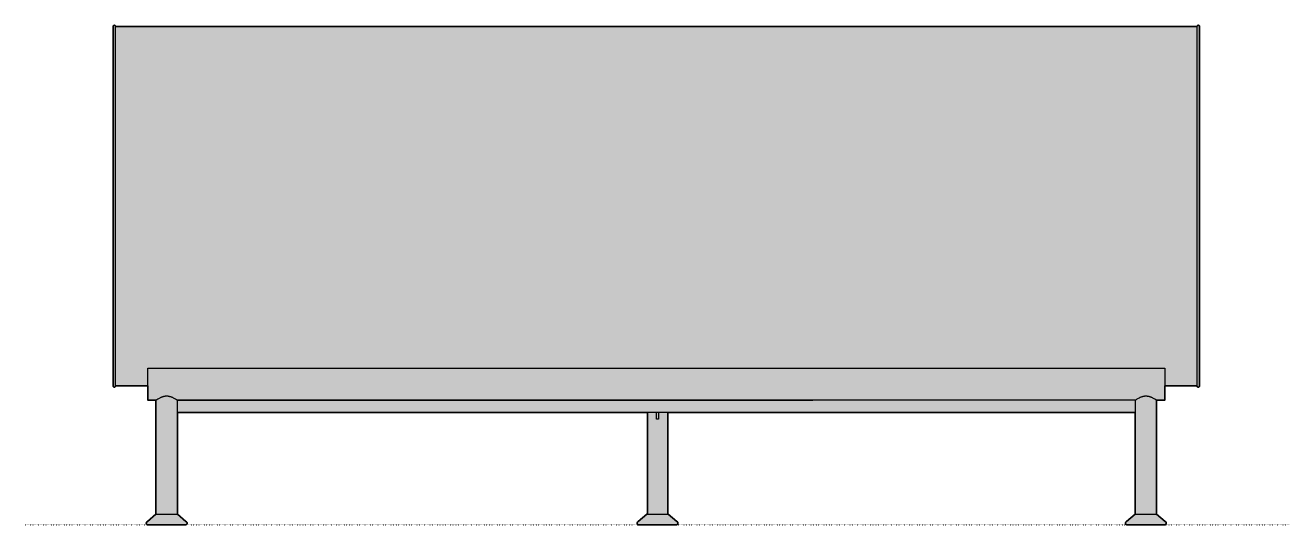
# Model space of a CAD drawing. Header units: millimetres. Extents: x 0 to 5092, y -1455 to 931.
# Drawn here: x 187 to 2541, y -1447 to -516 of the extents above; entities that cross this region are included whole.
import ezdxf

# ---------------------------------------------------------------- set-up
doc = ezdxf.new("R2010")
doc.units = ezdxf.units.MM
doc.linetypes.add('Dots', pattern=[1, 0, -1])
doc.layers.add('Blocks', color=7, linetype='Continuous')
doc.layers.add('Blocks$Fill', color=7, linetype='Continuous', true_color=0xffffff)
for name, color, linetype, lineweight, true_color in [('Blocks$Inner', 7, 'Continuous', 25, 0x007f00), ('Blocks$Outline', 7, 'Continuous', 35, 0xff3f3f), ('Groud', 7, 'Dots', 25, 0x243775)]:
    doc.layers.add(name, color=color, linetype=linetype, lineweight=lineweight, true_color=true_color)

# ---------------------------------------------------------------- blocks, each defined once
blk = doc.blocks.new('Tomoto bed180x200 Front')
at = {"layer": 'Blocks$Fill'}
blk.add_hatch(color=256, dxfattribs=at).paths.add_polyline_path([(2186.7, 928.3), (2186.7, 928.8), (2186.7, 928.9), (2186.6, 929), (2186.6, 929.1), (2186.6, 929.2), (2186.6, 929.3), (2186.6, 929.3), (2186.6, 929.4), (2186.5, 929.5), (2186.5, 929.6), (2186.5, 929.7), (2186.4, 929.8), (2186.4, 929.8), (2186.4, 929.9), (2186.3, 930), (2186.3, 930.1), (2186.2, 930.1), (2186.2, 930.2), (2186.1, 930.3), (2186.1, 930.3), (2186, 930.4), (2186, 930.5), (2185.9, 930.5), (2185.8, 930.6), (2185.8, 930.6), (2185.7, 930.7), (2185.6, 930.8), (2185.6, 930.8), (2185.5, 930.8), (2185.4, 930.9), (2185.3, 930.9), (2185.3, 931), (2185.2, 931), (2185.1, 931), (2185, 931.1), (2185, 931.1), (2184.9, 931.1), (2184.8, 931.2), (2184.7, 931.2), (2184.6, 931.2), (2184.5, 931.2), (2184.4, 931.2), (2184.4, 931.2), (2184.3, 931.2), (2184.2, 931.2), (2184.1, 931.2), (2184, 931.2), (2183.9, 931.2), (2183.8, 931.2), (2183.8, 931.2), (2183.7, 931.2), (2183.6, 931.2), (2183.5, 931.1), (2183.4, 931.1), (2183.3, 931.1), (2183.3, 931), (2183.2, 931), (2183.1, 931), (2183, 930.9), (2182.9, 930.9), (2182.9, 930.8), (2182.8, 930.8), (2182.7, 930.8), (2182.7, 930.7), (2182.6, 930.6), (2182.5, 930.6), (2182.5, 930.5), (2182.4, 930.5), (2182.3, 930.4), (2182.3, 930.3), (2182.2, 930.3), (2182.2, 930.2), (2182.1, 930.1), (2182.1, 930.1), (2182, 930), (2182, 929.9), (2182, 929.8), (2181.9, 929.8), (2181.9, 929.7), (2181.9, 929.6), (2181.8, 929.5), (2181.8, 929.4), (2181.8, 929.3), (2181.8, 929.3), (2181.7, 929.2), (2181.7, 929.1), (2181.7, 929), (2181.7, 928.9), (2181.7, 928.8), (2181.7, 928.8), (168.2, 928.7), (168.2, 928.8), (168.2, 928.9), (168.2, 929), (168.2, 929.1), (168.2, 929.2), (168.2, 929.3), (168.2, 929.3), (168.1, 929.4), (168.1, 929.5), (168.1, 929.6), (168, 929.7), (168, 929.8), (168, 929.8), (167.9, 929.9), (167.9, 930), (167.8, 930.1), (167.8, 930.1), (167.8, 930.2), (167.7, 930.3), (167.6, 930.3), (167.6, 930.4), (167.5, 930.5), (167.5, 930.5), (167.4, 930.6), (167.3, 930.6), (167.3, 930.7), (167.2, 930.8), (167.1, 930.8), (167.1, 930.8), (167, 930.9), (166.9, 930.9), (166.8, 931), (166.8, 931), (166.7, 931), (166.6, 931.1), (166.5, 931.1), (166.4, 931.1), (166.3, 931.2), (166.3, 931.2), (166.2, 931.2), (166.1, 931.2), (166, 931.2), (165.9, 931.2), (165.8, 931.2), (165.7, 931.2), (165.7, 931.2), (165.6, 931.2), (165.5, 931.2), (165.4, 931.2), (165.3, 931.2), (165.2, 931.2), (165.2, 931.2), (165.1, 931.1), (165, 931.1), (164.9, 931.1), (164.8, 931), (164.7, 931), (164.7, 931), (164.6, 930.9), (164.5, 930.9), (164.4, 930.8), (164.4, 930.8), (164.3, 930.8), (164.2, 930.7), (164.2, 930.6), (164.1, 930.6), (164, 930.5), (164, 930.5), (163.9, 930.4), (163.9, 930.3), (163.8, 930.3), (163.7, 930.2), (163.7, 930.1), (163.7, 930.1), (163.6, 930), (163.6, 929.9), (163.5, 929.8), (163.5, 929.8), (163.5, 929.7), (163.4, 929.6), (163.4, 929.5), (163.4, 929.4), (163.3, 929.3), (163.3, 929.3), (163.3, 929.2), (163.3, 929.1), (163.3, 929), (163.3, 928.9), (163.3, 928.8), (163.3, 928.7), (163.3, 928.3), (163.3, 928.2), (163.3, 259.1), (163.3, 259), (163.3, 258.9), (163.3, 258.8), (163.3, 258.8), (163.3, 258.7), (163.3, 258.6), (163.4, 258.5), (163.4, 258.4), (163.4, 258.4), (163.4, 258.3), (163.5, 258.2), (163.5, 258.1), (163.6, 258), (163.6, 258), (163.6, 257.9), (163.7, 257.8), (163.7, 257.7), (163.8, 257.7), (163.8, 257.6), (163.9, 257.5), (163.9, 257.5), (164, 257.4), (164.1, 257.4), (164.1, 257.3), (164.2, 257.3), (164.3, 257.2), (164.3, 257.1), (164.4, 257.1), (164.5, 257.1), (164.5, 257), (164.6, 257), (164.7, 256.9), (164.8, 256.9), (164.9, 256.9), (164.9, 256.8), (165, 256.8), (165.1, 256.8), (165.2, 256.8), (165.3, 256.7), (165.3, 256.7), (165.4, 256.7), (165.5, 256.7), (165.6, 256.7), (165.7, 256.7), (165.8, 256.7), (165.9, 256.7), (165.9, 256.7), (166, 256.7), (166.1, 256.7), (166.2, 256.7), (166.3, 256.7), (166.4, 256.8), (166.4, 256.8), (166.5, 256.8), (166.6, 256.8), (166.7, 256.9), (166.8, 256.9), (166.8, 256.9), (166.9, 257), (167, 257), (167.1, 257.1), (167.1, 257.1), (167.2, 257.1), (167.3, 257.2), (167.4, 257.3), (167.4, 257.3), (167.5, 257.4), (167.5, 257.4), (167.6, 257.5), (167.7, 257.5), (167.7, 257.6), (167.8, 257.7), (167.8, 257.7), (167.9, 257.8), (167.9, 257.9), (168, 258), (168, 258), (168, 258.1), (168.1, 258.2), (168.1, 258.3), (168.1, 258.4), (168.2, 258.4), (168.2, 258.5), (168.2, 258.6), (168.2, 258.7), (168.2, 258.8), (168.3, 258.8), (168.3, 258.9), (168.3, 259), (168.3, 259.1), (168.3, 259.2), (228.2, 259.2), (228.2, 232), (233.2, 232), (243.2, 232), (243.2, 20), (227.4, 6.3), (226.2, 5.2), (226.1, 5.1), (226, 5), (226, 5), (225.9, 4.9), (225.8, 4.8), (225.8, 4.7), (225.7, 4.6), (225.7, 4.6), (225.6, 4.5), (225.6, 4.4), (225.5, 4.3), (225.5, 4.2), (225.4, 4.1), (225.4, 4), (225.4, 3.9), (225.3, 3.8), (225.3, 3.7), (225.3, 3.6), (225.3, 3.5), (225.3, 3.4), (225.3, 3.3), (225.2, 3.2), (225.2, 3.1), (225.2, 3), (225.2, 2.9), (225.2, 2.8), (225.3, 2.7), (225.3, 2.6), (225.3, 2.5), (225.3, 2.3), (225.3, 2.2), (225.4, 2.1), (225.4, 2), (225.4, 2), (225.5, 1.9), (225.5, 1.8), (225.6, 1.7), (225.6, 1.6), (225.7, 1.5), (225.7, 1.4), (225.8, 1.3), (225.8, 1.2), (225.9, 1.1), (226, 1.1), (226, 1), (226.1, 0.9), (226.2, 0.8), (226.2, 0.8), (226.3, 0.7), (226.4, 0.6), (226.5, 0.6), (226.6, 0.5), (226.7, 0.4), (226.7, 0.4), (226.8, 0.3), (226.9, 0.3), (227, 0.3), (227.1, 0.2), (227.2, 0.2), (227.3, 0.1), (227.4, 0.1), (227.5, 0.1), (227.6, 0.1), (227.7, 0), (227.8, 0), (227.9, 0), (228, 0), (228.1, 0), (228.2, 0), (298.4, 0), (298.5, 0), (298.6, 0), (298.7, 0), (298.8, 0), (298.9, 0.1), (299, 0.1), (299.1, 0.1), (299.2, 0.1), (299.3, 0.2), (299.4, 0.2), (299.5, 0.3), (299.6, 0.3), (299.7, 0.3), (299.8, 0.4), (299.9, 0.4), (299.9, 0.5), (300, 0.6), (300.1, 0.6), (300.2, 0.7), (300.3, 0.8), (300.3, 0.8), (300.4, 0.9), (300.5, 1), (300.6, 1.1), (300.6, 1.1), (300.7, 1.2), (300.7, 1.3), (300.8, 1.4), (300.9, 1.5), (300.9, 1.6), (301, 1.7), (301, 1.8), (301, 1.9), (301.1, 2), (301.1, 2), (301.2, 2.1), (301.2, 2.2), (301.2, 2.3), (301.2, 2.5), (301.2, 2.6), (301.3, 2.7), (301.3, 2.8), (301.3, 2.9), (301.3, 3), (301.3, 3.1), (301.3, 3.2), (301.3, 3.3), (301.2, 3.4), (301.2, 3.5), (301.2, 3.6), (301.2, 3.7), (301.2, 3.8), (301.1, 3.9), (301.1, 4), (301.1, 4.1), (301, 4.2), (301, 4.3), (300.9, 4.4), (300.9, 4.5), (300.8, 4.6), (300.8, 4.6), (300.7, 4.7), (300.7, 4.8), (300.6, 4.9), (300.5, 5), (300.5, 5), (300.4, 5.1), (300.3, 5.2), (300.2, 5.3), (283.3, 20), (283.2, 20), (283.2, 209), (1158.3, 209), (1158.3, 20), (1157.3, 20), (1141.4, 6.3), (1140.3, 5.3), (1140.1, 5.1), (1140.1, 5), (1140, 5), (1139.9, 4.9), (1139.9, 4.8), (1139.8, 4.7), (1139.7, 4.6), (1139.7, 4.6), (1139.6, 4.5), (1139.6, 4.4), (1139.5, 4.3), (1139.5, 4.2), (1139.5, 4.1), (1139.4, 4), (1139.4, 3.9), (1139.4, 3.8), (1139.3, 3.7), (1139.3, 3.6), (1139.3, 3.5), (1139.3, 3.4), (1139.3, 3.3), (1139.3, 3.2), (1139.3, 3.1), (1139.3, 3), (1139.3, 2.9), (1139.3, 2.8), (1139.3, 2.7), (1139.3, 2.6), (1139.3, 2.5), (1139.3, 2.3), (1139.4, 2.2), (1139.4, 2.1), (1139.4, 2), (1139.5, 2), (1139.5, 1.9), (1139.5, 1.8), (1139.6, 1.7), (1139.6, 1.6), (1139.7, 1.5), (1139.7, 1.4), (1139.8, 1.3), (1139.8, 1.2), (1139.9, 1.1), (1140, 1.1), (1140, 1), (1140.1, 0.9), (1140.2, 0.8), (1140.3, 0.8), (1140.3, 0.7), (1140.4, 0.6), (1140.5, 0.6), (1140.6, 0.5), (1140.7, 0.4), (1140.8, 0.4), (1140.9, 0.3), (1141, 0.3), (1141, 0.3), (1141.1, 0.2), (1141.2, 0.2), (1141.3, 0.1), (1141.4, 0.1), (1141.5, 0.1), (1141.6, 0.1), (1141.7, 0), (1141.8, 0), (1141.9, 0), (1142.1, 0), (1142.2, 0), (1142.3, 0), (1212.4, 0), (1212.5, 0), (1212.6, 0), (1212.7, 0), (1212.8, 0), (1212.9, 0.1), (1213, 0.1), (1213.1, 0.1), (1213.2, 0.1), (1213.3, 0.2), (1213.4, 0.2), (1213.5, 0.3), (1213.6, 0.3), (1213.7, 0.3), (1213.8, 0.4), (1213.8, 0.4), (1213.9, 0.5), (1214, 0.6), (1214.1, 0.6), (1214.2, 0.7), (1214.3, 0.8), (1214.3, 0.8), (1214.4, 0.9), (1214.5, 1), (1214.5, 1.1), (1214.6, 1.1), (1214.7, 1.2), (1214.7, 1.3), (1214.8, 1.4), (1214.8, 1.5), (1214.9, 1.6), (1214.9, 1.7), (1215, 1.8), (1215, 1.9), (1215.1, 2), (1215.1, 2), (1215.1, 2.1), (1215.2, 2.2), (1215.2, 2.3), (1215.2, 2.5), (1215.2, 2.6), (1215.2, 2.7), (1215.3, 2.8), (1215.3, 2.9), (1215.3, 3), (1215.3, 3.1), (1215.3, 3.2), (1215.2, 3.3), (1215.2, 3.4), (1215.2, 3.5), (1215.2, 3.6), (1215.2, 3.7), (1215.2, 3.8), (1215.1, 3.9), (1215.1, 4), (1215.1, 4.1), (1215, 4.2), (1215, 4.3), (1214.9, 4.4), (1214.9, 4.5), (1214.8, 4.6), (1214.8, 4.6), (1214.7, 4.7), (1214.7, 4.8), (1214.6, 4.9), (1214.5, 5), (1214.5, 5), (1214.4, 5.1), (1214.3, 5.2), (1214.2, 5.3), (1197.3, 20), (1196.3, 20), (1196.3, 209), (2066.7, 209), (2066.7, 20), (2049.6, 5.2), (2049.5, 5.1), (2049.5, 5), (2049.4, 5), (2049.3, 4.9), (2049.3, 4.8), (2049.2, 4.7), (2049.1, 4.6), (2049.1, 4.6), (2049, 4.5), (2049, 4.4), (2048.9, 4.3), (2048.9, 4.2), (2048.9, 4.1), (2048.8, 4), (2048.8, 3.9), (2048.8, 3.8), (2048.7, 3.7), (2048.7, 3.6), (2048.7, 3.5), (2048.7, 3.4), (2048.7, 3.3), (2048.7, 3.2), (2048.7, 3.1), (2048.7, 3), (2048.7, 2.9), (2048.7, 2.8), (2048.7, 2.7), (2048.7, 2.6), (2048.7, 2.5), (2048.7, 2.3), (2048.8, 2.2), (2048.8, 2.1), (2048.8, 2), (2048.9, 2), (2048.9, 1.9), (2048.9, 1.8), (2049, 1.7), (2049, 1.6), (2049.1, 1.5), (2049.1, 1.4), (2049.2, 1.3), (2049.2, 1.2), (2049.3, 1.1), (2049.4, 1.1), (2049.4, 1), (2049.5, 0.9), (2049.6, 0.8), (2049.7, 0.8), (2049.7, 0.7), (2049.8, 0.6), (2049.9, 0.6), (2050, 0.5), (2050.1, 0.4), (2050.2, 0.4), (2050.3, 0.3), (2050.4, 0.3), (2050.4, 0.3), (2050.5, 0.2), (2050.6, 0.2), (2050.7, 0.1), (2050.8, 0.1), (2050.9, 0.1), (2051, 0.1), (2051.1, 0), (2051.2, 0), (2051.3, 0), (2051.5, 0), (2051.6, 0), (2051.7, 0), (2121.8, 0), (2121.9, 0), (2122, 0), (2122.1, 0), (2122.2, 0), (2122.3, 0.1), (2122.4, 0.1), (2122.5, 0.1), (2122.6, 0.1), (2122.7, 0.2), (2122.8, 0.2), (2122.9, 0.3), (2123, 0.3), (2123.1, 0.3), (2123.2, 0.4), (2123.3, 0.4), (2123.4, 0.5), (2123.5, 0.6), (2123.5, 0.6), (2123.6, 0.7), (2123.7, 0.8), (2123.8, 0.8), (2123.8, 0.9), (2123.9, 1), (2124, 1.1), (2124.1, 1.1), (2124.1, 1.2), (2124.2, 1.3), (2124.2, 1.4), (2124.3, 1.5), (2124.3, 1.6), (2124.4, 1.7), (2124.4, 1.8), (2124.5, 1.9), (2124.5, 2), (2124.5, 2), (2124.6, 2.1), (2124.6, 2.2), (2124.6, 2.3), (2124.6, 2.5), (2124.7, 2.6), (2124.7, 2.7), (2124.7, 2.8), (2124.7, 2.9), (2124.7, 3), (2124.7, 3.1), (2124.7, 3.2), (2124.7, 3.3), (2124.7, 3.4), (2124.7, 3.5), (2124.6, 3.6), (2124.6, 3.7), (2124.6, 3.8), (2124.6, 3.9), (2124.5, 4), (2124.5, 4.1), (2124.5, 4.2), (2124.4, 4.3), (2124.4, 4.4), (2124.3, 4.5), (2124.3, 4.6), (2124.2, 4.6), (2124.2, 4.7), (2124.1, 4.8), (2124, 4.9), (2124, 5), (2123.9, 5), (2123.8, 5.1), (2123.7, 5.2), (2123.7, 5.3), (2106.7, 20), (2106.7, 232), (2121.7, 232), (2121.7, 259.2), (2181.7, 259.2), (2181.7, 259), (2181.7, 258.9), (2181.7, 258.8), (2181.7, 258.8), (2181.7, 258.7), (2181.7, 258.6), (2181.8, 258.5), (2181.8, 258.4), (2181.8, 258.4), (2181.8, 258.3), (2181.9, 258.2), (2181.9, 258.1), (2181.9, 258), (2182, 258), (2182, 257.9), (2182.1, 257.8), (2182.1, 257.7), (2182.2, 257.7), (2182.2, 257.6), (2182.3, 257.5), (2182.3, 257.5), (2182.4, 257.4), (2182.5, 257.4), (2182.5, 257.3), (2182.6, 257.3), (2182.7, 257.2), (2182.7, 257.1), (2182.8, 257.1), (2182.9, 257.1), (2182.9, 257), (2183, 257), (2183.1, 256.9), (2183.2, 256.9), (2183.2, 256.9), (2183.3, 256.8), (2183.4, 256.8), (2183.5, 256.8), (2183.6, 256.8), (2183.7, 256.7), (2183.7, 256.7), (2183.8, 256.7), (2183.9, 256.7), (2184, 256.7), (2184.1, 256.7), (2184.2, 256.7), (2184.2, 256.7), (2184.3, 256.7), (2184.4, 256.7), (2184.5, 256.7), (2184.6, 256.7), (2184.7, 256.7), (2184.8, 256.8), (2184.8, 256.8), (2184.9, 256.8), (2185, 256.8), (2185.1, 256.9), (2185.2, 256.9), (2185.2, 256.9), (2185.3, 257), (2185.4, 257), (2185.5, 257.1), (2185.5, 257.1), (2185.6, 257.1), (2185.7, 257.2), (2185.7, 257.3), (2185.8, 257.3), (2185.9, 257.4), (2185.9, 257.4), (2186, 257.5), (2186, 257.5), (2186.1, 257.6), (2186.2, 257.7), (2186.2, 257.7), (2186.3, 257.8), (2186.3, 257.9), (2186.3, 258), (2186.4, 258), (2186.4, 258.1), (2186.5, 258.2), (2186.5, 258.3), (2186.5, 258.4), (2186.5, 258.4), (2186.6, 258.5), (2186.6, 258.6), (2186.6, 258.7), (2186.6, 258.8), (2186.6, 258.8), (2186.6, 258.9), (2186.7, 259), (2186.7, 259.1), (2186.7, 259.2), (2186.7, 928.2)], flags=0)
at = {"layer": 'Blocks$Inner'}
for p, q in [((228.2, 292), (2121.7, 292)), ((228.2, 262), (228.2, 292)), ((2121.7, 292), (2121.7, 232)), ((228.2, 232), (228.2, 262)), ((249.1, 235.6), (247.8, 234.9)), ((250.5, 236.3), (249.1, 235.6)), ((251.3, 236.6), (250.5, 236.3)), ((252.1, 237), (251.3, 236.6)), ((252.9, 237.4), (252.1, 237)), ((253.7, 237.7), (252.9, 237.4)), ((254.6, 238), (253.7, 237.7)), ((255.4, 238.3), (254.6, 238)), ((256.4, 238.6), (255.4, 238.3)), ((257.3, 238.9), (256.4, 238.6)), ((257.8, 239), (257.3, 238.9)), ((258.3, 239.1), (257.8, 239)), ((258.7, 239.2), (258.3, 239.1)), ((259.2, 239.3), (258.7, 239.2)), ((259.7, 239.4), (259.2, 239.3)), ((260.2, 239.4), (259.7, 239.4)), ((260.7, 239.5), (260.2, 239.4)), ((261.2, 239.6), (260.7, 239.5)), ((261.7, 239.6), (261.2, 239.6)), ((262.3, 239.6), (261.7, 239.6)), ((262.8, 239.6), (262.3, 239.6)), ((263.3, 239.6), (262.8, 239.6)), ((263.8, 239.6), (263.3, 239.6)), ((264.3, 239.6), (263.8, 239.6)), ((264.8, 239.6), (264.3, 239.6)), ((265.3, 239.5), (264.8, 239.6)), ((265.8, 239.5), (265.3, 239.5)), ((266.3, 239.4), (265.8, 239.5)), ((266.8, 239.4), (266.3, 239.4)), ((267.3, 239.3), (266.8, 239.4)), ((267.8, 239.2), (267.3, 239.3)), ((268.3, 239.1), (267.8, 239.2)), ((268.8, 239), (268.3, 239.1)), ((269.3, 238.8), (268.8, 239)), ((270.2, 238.6), (269.3, 238.8)), ((271.1, 238.3), (270.2, 238.6)), ((272, 238), (271.1, 238.3)), ((272.8, 237.7), (272, 238)), ((273.7, 237.3), (272.8, 237.7)), ((274.5, 237), (273.7, 237.3)), ((275.3, 236.6), (274.5, 237)), ((276, 236.3), (275.3, 236.6)), ((277.4, 235.5), (276, 236.3)), ((278.7, 234.8), (277.4, 235.5)), ((2072.5, 235.5), (2071.3, 234.8)), ((2073.9, 236.3), (2072.5, 235.5)), ((2074.7, 236.6), (2073.9, 236.3)), ((2075.5, 237), (2074.7, 236.6)), ((2076.3, 237.3), (2075.5, 237)), ((2077.1, 237.7), (2076.3, 237.3)), ((2077.9, 238), (2077.1, 237.7)), ((2078.8, 238.3), (2077.9, 238)), ((2079.7, 238.6), (2078.8, 238.3)), ((2080.7, 238.8), (2079.7, 238.6)), ((2081.2, 239), (2080.7, 238.8)), ((2081.6, 239.1), (2081.2, 239)), ((2082.1, 239.2), (2081.6, 239.1)), ((2082.6, 239.3), (2082.1, 239.2)), ((2083.1, 239.4), (2082.6, 239.3)), ((2083.6, 239.4), (2083.1, 239.4)), ((2084.1, 239.5), (2083.6, 239.4)), ((2084.6, 239.5), (2084.1, 239.5)), ((2085.1, 239.6), (2084.6, 239.5)), ((2085.6, 239.6), (2085.1, 239.6)), ((2086.1, 239.6), (2085.6, 239.6)), ((2086.7, 239.6), (2086.1, 239.6)), ((2087.2, 239.6), (2086.7, 239.6)), ((2087.7, 239.6), (2087.2, 239.6)), ((2088.2, 239.6), (2087.7, 239.6)), ((2088.7, 239.6), (2088.2, 239.6)), ((2089.2, 239.5), (2088.7, 239.6)), ((2089.7, 239.4), (2089.2, 239.5)), ((2090.2, 239.4), (2089.7, 239.4)), ((2090.7, 239.3), (2090.2, 239.4)), ((2091.2, 239.2), (2090.7, 239.3)), ((2091.7, 239.1), (2091.2, 239.2)), ((2092.2, 239), (2091.7, 239.1)), ((2092.6, 238.9), (2092.2, 239)), ((2093.6, 238.6), (2092.6, 238.9)), ((2094.5, 238.3), (2093.6, 238.6)), ((2095.4, 238), (2094.5, 238.3)), ((2096.2, 237.7), (2095.4, 238)), ((2097.1, 237.4), (2096.2, 237.7)), ((2097.9, 237), (2097.1, 237.4)), ((2098.7, 236.6), (2097.9, 237)), ((2099.4, 236.3), (2098.7, 236.6)), ((2100.8, 235.6), (2099.4, 236.3)), ((2102.1, 234.9), (2100.8, 235.6)), ((233.2, 232), (228.2, 232)), ((243.2, 232), (233.2, 232)), ((244.8, 233), (243.2, 232)), ((246.7, 234.2), (244.8, 233)), ((247.8, 234.9), (246.7, 234.2)), ((279.8, 234.2), (278.7, 234.8)), ((281.7, 233), (279.8, 234.2)), ((283.2, 232), (281.7, 233)), ((2066.7, 232), (283.2, 232)), ((283.2, 20), (283.2, 232)), ((283.2, 232), (1466.7, 232)), ((2068.3, 233), (2066.7, 232)), ((2070.1, 234.2), (2068.3, 233)), ((2071.3, 234.8), (2070.1, 234.2)), ((2103.2, 234.2), (2102.1, 234.9)), ((2105.1, 233), (2103.2, 234.2)), ((2106.7, 232), (2105.1, 233)), ((2116.7, 232), (2106.7, 232)), ((2121.7, 232), (2116.7, 232)), ((1158.3, 20), (1158.3, 209)), ((1196.3, 209), (1196.3, 20))]:
    blk.add_line(p, q, dxfattribs=at)
for points in [[(228.2, 259.2), (168.2, 259.2), (168.2, 926.8), (168.2, 928.7), (168.2, 928.8), (168.2, 928.9), (168.2, 929), (168.2, 929.1), (168.2, 929.2), (168.2, 929.3), (168.2, 929.3), (168.1, 929.4), (168.1, 929.5), (168.1, 929.6), (168, 929.7), (168, 929.8), (168, 929.8), (167.9, 929.9), (167.9, 930), (167.8, 930.1), (167.8, 930.1), (167.8, 930.2), (167.7, 930.3), (167.6, 930.3), (167.6, 930.4), (167.5, 930.5), (167.5, 930.5), (167.4, 930.6), (167.3, 930.6), (167.3, 930.7), (167.2, 930.8), (167.1, 930.8), (167.1, 930.8), (167, 930.9), (166.9, 930.9), (166.8, 931), (166.8, 931), (166.7, 931), (166.6, 931.1), (166.5, 931.1), (166.4, 931.1), (166.3, 931.2), (166.3, 931.2), (166.2, 931.2), (166.1, 931.2), (166, 931.2), (165.9, 931.2), (165.8, 931.2), (165.7, 931.2), (165.7, 931.2), (165.6, 931.2), (165.5, 931.2), (165.4, 931.2), (165.3, 931.2), (165.2, 931.2), (165.2, 931.2), (165.1, 931.1), (165, 931.1), (164.9, 931.1), (164.8, 931), (164.7, 931), (164.7, 931), (164.6, 930.9), (164.5, 930.9), (164.4, 930.8), (164.4, 930.8), (164.3, 930.8), (164.2, 930.7), (164.2, 930.6), (164.1, 930.6), (164, 930.5), (164, 930.5), (163.9, 930.4), (163.9, 930.3), (163.8, 930.3), (163.7, 930.2), (163.7, 930.1), (163.7, 930.1), (163.6, 930), (163.6, 929.9), (163.5, 929.8), (163.5, 929.8), (163.5, 929.7), (163.4, 929.6), (163.4, 929.5), (163.4, 929.4), (163.3, 929.3), (163.3, 929.3), (163.3, 929.2), (163.3, 929.1), (163.3, 929), (163.3, 928.9), (163.3, 928.8), (163.3, 928.7), (163.3, 928.3), (163.3, 259.2), (163.3, 259.1), (163.3, 259), (163.3, 258.9), (163.3, 258.8), (163.3, 258.8), (163.3, 258.7), (163.3, 258.6), (163.4, 258.5), (163.4, 258.4), (163.4, 258.4), (163.4, 258.3), (163.5, 258.2), (163.5, 258.1), (163.6, 258), (163.6, 258), (163.6, 257.9), (163.7, 257.8), (163.7, 257.7), (163.8, 257.7), (163.8, 257.6), (163.9, 257.5), (163.9, 257.5), (164, 257.4), (164.1, 257.4), (164.1, 257.3), (164.2, 257.3), (164.3, 257.2), (164.3, 257.1), (164.4, 257.1), (164.5, 257.1), (164.5, 257), (164.6, 257), (164.7, 256.9), (164.8, 256.9), (164.9, 256.9), (164.9, 256.8), (165, 256.8), (165.1, 256.8), (165.2, 256.8), (165.3, 256.7), (165.3, 256.7), (165.4, 256.7), (165.5, 256.7), (165.6, 256.7), (165.7, 256.7), (165.8, 256.7), (165.9, 256.7), (165.9, 256.7), (166, 256.7), (166.1, 256.7), (166.2, 256.7), (166.3, 256.7), (166.4, 256.8), (166.4, 256.8), (166.5, 256.8), (166.6, 256.8), (166.7, 256.9), (166.8, 256.9), (166.8, 256.9), (166.9, 257), (167, 257), (167.1, 257.1), (167.1, 257.1), (167.2, 257.1), (167.3, 257.2), (167.4, 257.3), (167.4, 257.3), (167.5, 257.4), (167.5, 257.4), (167.6, 257.5), (167.7, 257.5), (167.7, 257.6), (167.8, 257.7), (167.8, 257.7), (167.9, 257.8), (167.9, 257.9), (168, 258), (168, 258), (168, 258.1), (168.1, 258.2), (168.1, 258.3), (168.1, 258.4), (168.2, 258.4), (168.2, 258.5), (168.2, 258.6), (168.2, 258.7), (168.2, 258.8), (168.3, 258.8), (168.3, 258.9), (168.3, 259), (168.3, 259.1), (168.3, 259.2)], [(2181.7, 928.8), (168.2, 928.7)], [(2181.7, 259.2), (2181.7, 259.1), (2181.7, 259), (2181.7, 258.9), (2181.7, 258.8), (2181.7, 258.8), (2181.7, 258.7), (2181.7, 258.6), (2181.8, 258.5), (2181.8, 258.4), (2181.8, 258.4), (2181.8, 258.3), (2181.9, 258.2), (2181.9, 258.1), (2181.9, 258), (2182, 258), (2182, 257.9), (2182.1, 257.8), (2182.1, 257.7), (2182.2, 257.7), (2182.2, 257.6), (2182.3, 257.5), (2182.3, 257.5), (2182.4, 257.4), (2182.5, 257.4), (2182.5, 257.3), (2182.6, 257.3), (2182.7, 257.2), (2182.7, 257.1), (2182.8, 257.1), (2182.9, 257.1), (2182.9, 257), (2183, 257), (2183.1, 256.9), (2183.2, 256.9), (2183.2, 256.9), (2183.3, 256.8), (2183.4, 256.8), (2183.5, 256.8), (2183.6, 256.8), (2183.7, 256.7), (2183.7, 256.7), (2183.8, 256.7), (2183.9, 256.7), (2184, 256.7), (2184.1, 256.7), (2184.2, 256.7), (2184.2, 256.7), (2184.3, 256.7), (2184.4, 256.7), (2184.5, 256.7), (2184.6, 256.7), (2184.7, 256.7), (2184.8, 256.8), (2184.8, 256.8), (2184.9, 256.8), (2185, 256.8), (2185.1, 256.9), (2185.2, 256.9), (2185.2, 256.9), (2185.3, 257), (2185.4, 257), (2185.5, 257.1), (2185.5, 257.1), (2185.6, 257.1), (2185.7, 257.2), (2185.7, 257.3), (2185.8, 257.3), (2185.9, 257.4), (2185.9, 257.4), (2186, 257.5), (2186, 257.5), (2186.1, 257.6), (2186.2, 257.7), (2186.2, 257.7), (2186.3, 257.8), (2186.3, 257.9), (2186.3, 258), (2186.4, 258), (2186.4, 258.1), (2186.5, 258.2), (2186.5, 258.3), (2186.5, 258.4), (2186.5, 258.4), (2186.6, 258.5), (2186.6, 258.6), (2186.6, 258.7), (2186.6, 258.8), (2186.6, 258.8), (2186.6, 258.9), (2186.7, 259), (2186.7, 259.1), (2186.7, 259.2), (2186.7, 928.3), (2186.7, 928.7), (2186.7, 928.8), (2186.7, 928.9), (2186.6, 929), (2186.6, 929.1), (2186.6, 929.2), (2186.6, 929.3), (2186.6, 929.3), (2186.6, 929.4), (2186.5, 929.5), (2186.5, 929.6), (2186.5, 929.7), (2186.4, 929.8), (2186.4, 929.8), (2186.4, 929.9), (2186.3, 930), (2186.3, 930.1), (2186.2, 930.1), (2186.2, 930.2), (2186.1, 930.3), (2186.1, 930.3), (2186, 930.4), (2186, 930.5), (2185.9, 930.5), (2185.8, 930.6), (2185.8, 930.6), (2185.7, 930.7), (2185.6, 930.8), (2185.6, 930.8), (2185.5, 930.8), (2185.4, 930.9), (2185.3, 930.9), (2185.3, 931), (2185.2, 931), (2185.1, 931), (2185, 931.1), (2185, 931.1), (2184.9, 931.1), (2184.8, 931.2), (2184.7, 931.2), (2184.6, 931.2), (2184.5, 931.2), (2184.4, 931.2), (2184.4, 931.2), (2184.3, 931.2), (2184.2, 931.2), (2184.1, 931.2), (2184, 931.2), (2183.9, 931.2), (2183.8, 931.2), (2183.8, 931.2), (2183.7, 931.2), (2183.6, 931.2), (2183.5, 931.1), (2183.4, 931.1), (2183.3, 931.1), (2183.3, 931), (2183.2, 931), (2183.1, 931), (2183, 930.9), (2182.9, 930.9), (2182.9, 930.8), (2182.8, 930.8), (2182.7, 930.8), (2182.7, 930.7), (2182.6, 930.6), (2182.5, 930.6), (2182.5, 930.5), (2182.4, 930.5), (2182.3, 930.4), (2182.3, 930.3), (2182.2, 930.3), (2182.2, 930.2), (2182.1, 930.1), (2182.1, 930.1), (2182, 930), (2182, 929.9), (2182, 929.8), (2181.9, 929.8), (2181.9, 929.7), (2181.9, 929.6), (2181.8, 929.5), (2181.8, 929.4), (2181.8, 929.3), (2181.8, 929.3), (2181.7, 929.2), (2181.7, 929.1), (2181.7, 929), (2181.7, 928.9), (2181.7, 928.8), (2181.7, 928.7), (2181.7, 926.8), (2181.7, 259.2), (2121.7, 259.2)], [(228.2, 0), (228.1, 0), (228, 0), (227.9, 0), (227.8, 0), (227.7, 0), (227.6, 0.1), (227.5, 0.1), (227.4, 0.1), (227.3, 0.1), (227.2, 0.2), (227.1, 0.2), (227, 0.3), (226.9, 0.3), (226.8, 0.3), (226.7, 0.4), (226.7, 0.4), (226.6, 0.5), (226.5, 0.6), (226.4, 0.6), (226.3, 0.7), (226.2, 0.8), (226.2, 0.8), (226.1, 0.9), (226, 1), (226, 1.1), (225.9, 1.1), (225.8, 1.2), (225.8, 1.3), (225.7, 1.4), (225.7, 1.5), (225.6, 1.6), (225.6, 1.7), (225.5, 1.8), (225.5, 1.9), (225.4, 2), (225.4, 2), (225.4, 2.1), (225.3, 2.2), (225.3, 2.3), (225.3, 2.5), (225.3, 2.6), (225.3, 2.7), (225.2, 2.8), (225.2, 2.9), (225.2, 3), (225.2, 3.1), (225.2, 3.2), (225.3, 3.3), (225.3, 3.4), (225.3, 3.5), (225.3, 3.6), (225.3, 3.7), (225.3, 3.8), (225.4, 3.9), (225.4, 4), (225.4, 4.1), (225.5, 4.2), (225.5, 4.3), (225.6, 4.4), (225.6, 4.5), (225.7, 4.6), (225.7, 4.6), (225.8, 4.7), (225.8, 4.8), (225.9, 4.9), (226, 5), (226, 5), (226.1, 5.1), (226.2, 5.2), (226.3, 5.3), (227.4, 6.3), (243.2, 20), (243.2, 232)], [(2066.7, 232), (2066.7, 20), (2066.7, 20), (2066.7, 20), (2050.8, 6.3), (2049.7, 5.3), (2049.6, 5.2), (2049.5, 5.1), (2049.5, 5), (2049.4, 5), (2049.3, 4.9), (2049.3, 4.8), (2049.2, 4.7), (2049.1, 4.6), (2049.1, 4.6), (2049, 4.5), (2049, 4.4), (2048.9, 4.3), (2048.9, 4.2), (2048.9, 4.1), (2048.8, 4), (2048.8, 3.9), (2048.8, 3.8), (2048.7, 3.7), (2048.7, 3.6), (2048.7, 3.5), (2048.7, 3.4), (2048.7, 3.3), (2048.7, 3.2), (2048.7, 3.1), (2048.7, 3), (2048.7, 2.9), (2048.7, 2.8), (2048.7, 2.7), (2048.7, 2.6), (2048.7, 2.5), (2048.7, 2.3), (2048.8, 2.2), (2048.8, 2.1), (2048.8, 2), (2048.9, 2), (2048.9, 1.9), (2048.9, 1.8), (2049, 1.7), (2049, 1.6), (2049.1, 1.5), (2049.1, 1.4), (2049.2, 1.3), (2049.2, 1.2), (2049.3, 1.1), (2049.4, 1.1), (2049.4, 1), (2049.5, 0.9), (2049.6, 0.8), (2049.7, 0.8), (2049.7, 0.7), (2049.8, 0.6), (2049.9, 0.6), (2050, 0.5), (2050.1, 0.4), (2050.2, 0.4), (2050.3, 0.3), (2050.4, 0.3), (2050.4, 0.3), (2050.5, 0.2), (2050.6, 0.2), (2050.7, 0.1), (2050.8, 0.1), (2050.9, 0.1), (2051, 0.1), (2051.1, 0), (2051.2, 0), (2051.3, 0), (2051.5, 0), (2051.6, 0), (2051.7, 0), (2121.7, 0), (2121.7, 0), (2121.8, 0), (2121.9, 0), (2122, 0), (2122.1, 0), (2122.2, 0), (2122.3, 0.1), (2122.4, 0.1), (2122.5, 0.1), (2122.6, 0.1), (2122.7, 0.2), (2122.8, 0.2), (2122.9, 0.3), (2123, 0.3), (2123.1, 0.3), (2123.2, 0.4), (2123.3, 0.4), (2123.4, 0.5), (2123.5, 0.6), (2123.5, 0.6), (2123.6, 0.7), (2123.7, 0.8), (2123.8, 0.8), (2123.8, 0.9), (2123.9, 1), (2124, 1.1), (2124.1, 1.1), (2124.1, 1.2), (2124.2, 1.3), (2124.2, 1.4), (2124.3, 1.5), (2124.3, 1.6), (2124.4, 1.7), (2124.4, 1.8), (2124.5, 1.9), (2124.5, 2), (2124.5, 2), (2124.6, 2.1), (2124.6, 2.2), (2124.6, 2.3), (2124.6, 2.5), (2124.7, 2.6), (2124.7, 2.7), (2124.7, 2.8), (2124.7, 2.9), (2124.7, 3), (2124.7, 3.1), (2124.7, 3.2), (2124.7, 3.3), (2124.7, 3.4), (2124.7, 3.5), (2124.6, 3.6), (2124.6, 3.7), (2124.6, 3.8), (2124.6, 3.9), (2124.5, 4), (2124.5, 4.1), (2124.5, 4.2), (2124.4, 4.3), (2124.4, 4.4), (2124.3, 4.5), (2124.3, 4.6), (2124.2, 4.6), (2124.2, 4.7), (2124.1, 4.8), (2124, 4.9), (2124, 5), (2123.9, 5), (2123.8, 5.1), (2123.7, 5.2), (2123.7, 5.3), (2122.5, 6.3), (2106.7, 20)], [(2066.7, 20), (2106.7, 20), (2106.7, 232)], [(2066.7, 209), (283.2, 209)], [(1179.3, 209), (1179.3, 197), (1175.2, 197), (1175.2, 209)], [(243.2, 20), (283.2, 20), (283.3, 20), (299.1, 6.3), (300.2, 5.3), (300.3, 5.2), (300.4, 5.1), (300.5, 5), (300.5, 5), (300.6, 4.9), (300.7, 4.8), (300.7, 4.7), (300.8, 4.6), (300.8, 4.6), (300.9, 4.5), (300.9, 4.4), (301, 4.3), (301, 4.2), (301.1, 4.1), (301.1, 4), (301.1, 3.9), (301.2, 3.8), (301.2, 3.7), (301.2, 3.6), (301.2, 3.5), (301.2, 3.4), (301.3, 3.3), (301.3, 3.2), (301.3, 3.1), (301.3, 3), (301.3, 2.9), (301.3, 2.8), (301.3, 2.7), (301.2, 2.6), (301.2, 2.5), (301.2, 2.3), (301.2, 2.2), (301.2, 2.1), (301.1, 2), (301.1, 2), (301, 1.9), (301, 1.8), (301, 1.7), (300.9, 1.6), (300.9, 1.5), (300.8, 1.4), (300.7, 1.3), (300.7, 1.2), (300.6, 1.1), (300.6, 1.1), (300.5, 1), (300.4, 0.9), (300.3, 0.8), (300.3, 0.8), (300.2, 0.7), (300.1, 0.6), (300, 0.6), (299.9, 0.5), (299.9, 0.4), (299.8, 0.4), (299.7, 0.3), (299.6, 0.3), (299.5, 0.3), (299.4, 0.2), (299.3, 0.2), (299.2, 0.1), (299.1, 0.1), (299, 0.1), (298.9, 0.1), (298.8, 0), (298.7, 0), (298.6, 0), (298.5, 0), (298.4, 0), (298.3, 0), (228.2, 0), (228.2, 0)]]:
    blk.add_lwpolyline(points, dxfattribs=at)
blk.add_lwpolyline([(1140.3, 5.3), (1141.4, 6.3), (1157.3, 20), (1197.3, 20), (1213.1, 6.3), (1214.2, 5.3), (1214.3, 5.2), (1214.4, 5.1), (1214.5, 5), (1214.5, 5), (1214.6, 4.9), (1214.7, 4.8), (1214.7, 4.7), (1214.8, 4.6), (1214.8, 4.6), (1214.9, 4.5), (1214.9, 4.4), (1215, 4.3), (1215, 4.2), (1215.1, 4.1), (1215.1, 4), (1215.1, 3.9), (1215.2, 3.8), (1215.2, 3.7), (1215.2, 3.6), (1215.2, 3.5), (1215.2, 3.4), (1215.2, 3.3), (1215.3, 3.2), (1215.3, 3.1), (1215.3, 3), (1215.3, 2.9), (1215.3, 2.8), (1215.2, 2.7), (1215.2, 2.6), (1215.2, 2.5), (1215.2, 2.3), (1215.2, 2.2), (1215.1, 2.1), (1215.1, 2), (1215.1, 2), (1215, 1.9), (1215, 1.8), (1214.9, 1.7), (1214.9, 1.6), (1214.8, 1.5), (1214.8, 1.4), (1214.7, 1.3), (1214.7, 1.2), (1214.6, 1.1), (1214.5, 1.1), (1214.5, 1), (1214.4, 0.9), (1214.3, 0.8), (1214.3, 0.8), (1214.2, 0.7), (1214.1, 0.6), (1214, 0.6), (1213.9, 0.5), (1213.8, 0.4), (1213.8, 0.4), (1213.7, 0.3), (1213.6, 0.3), (1213.5, 0.3), (1213.4, 0.2), (1213.3, 0.2), (1213.2, 0.1), (1213.1, 0.1), (1213, 0.1), (1212.9, 0.1), (1212.8, 0), (1212.7, 0), (1212.6, 0), (1212.5, 0), (1212.4, 0), (1212.3, 0), (1202, 0), (1152.5, 0), (1142.3, 0), (1142.2, 0), (1142.1, 0), (1141.9, 0), (1141.8, 0), (1141.7, 0), (1141.6, 0.1), (1141.5, 0.1), (1141.4, 0.1), (1141.3, 0.1), (1141.2, 0.2), (1141.1, 0.2), (1141, 0.3), (1141, 0.3), (1140.9, 0.3), (1140.8, 0.4), (1140.7, 0.4), (1140.6, 0.5), (1140.5, 0.6), (1140.4, 0.6), (1140.3, 0.7), (1140.3, 0.8), (1140.2, 0.8), (1140.1, 0.9), (1140, 1), (1140, 1.1), (1139.9, 1.1), (1139.8, 1.2), (1139.8, 1.3), (1139.7, 1.4), (1139.7, 1.5), (1139.6, 1.6), (1139.6, 1.7), (1139.5, 1.8), (1139.5, 1.9), (1139.5, 2), (1139.4, 2), (1139.4, 2.1), (1139.4, 2.2), (1139.3, 2.3), (1139.3, 2.5), (1139.3, 2.6), (1139.3, 2.7), (1139.3, 2.8), (1139.3, 2.9), (1139.3, 3), (1139.3, 3.1), (1139.3, 3.2), (1139.3, 3.3), (1139.3, 3.4), (1139.3, 3.5), (1139.3, 3.6), (1139.3, 3.7), (1139.4, 3.8), (1139.4, 3.9), (1139.4, 4), (1139.5, 4.1), (1139.5, 4.2), (1139.5, 4.3), (1139.6, 4.4), (1139.6, 4.5), (1139.7, 4.6), (1139.7, 4.6), (1139.8, 4.7), (1139.9, 4.8), (1139.9, 4.9), (1140, 5), (1140.1, 5), (1140.1, 5.1), (1140.2, 5.2)], close=True, dxfattribs=at)
at = {"layer": 'Blocks$Outline'}
for points in [[(168.2, 928.7), (168.2, 928.7), (168.2, 928.8), (168.2, 928.9), (168.2, 929), (168.2, 929.1), (168.2, 929.2), (168.2, 929.3), (168.2, 929.3), (168.1, 929.4), (168.1, 929.5), (168.1, 929.6), (168, 929.7), (168, 929.8), (168, 929.8), (167.9, 929.9), (167.9, 930), (167.8, 930.1), (167.8, 930.1), (167.8, 930.2), (167.7, 930.3), (167.6, 930.3), (167.6, 930.4), (167.5, 930.5), (167.5, 930.5), (167.4, 930.6), (167.3, 930.6), (167.3, 930.7), (167.2, 930.8), (167.1, 930.8), (167.1, 930.8), (167, 930.9), (166.9, 930.9), (166.8, 931), (166.8, 931), (166.7, 931), (166.6, 931.1), (166.5, 931.1), (166.4, 931.1), (166.3, 931.2), (166.3, 931.2), (166.2, 931.2), (166.1, 931.2), (166, 931.2), (165.9, 931.2), (165.8, 931.2), (165.7, 931.2), (165.7, 931.2), (165.6, 931.2), (165.5, 931.2), (165.4, 931.2), (165.3, 931.2), (165.2, 931.2), (165.2, 931.2), (165.1, 931.1), (165, 931.1), (164.9, 931.1), (164.8, 931), (164.7, 931), (164.7, 931), (164.6, 930.9), (164.5, 930.9), (164.4, 930.8), (164.4, 930.8), (164.3, 930.8), (164.2, 930.7), (164.2, 930.6), (164.1, 930.6), (164, 930.5), (164, 930.5), (163.9, 930.4), (163.9, 930.3), (163.8, 930.3), (163.7, 930.2), (163.7, 930.1), (163.7, 930.1), (163.6, 930), (163.6, 929.9), (163.5, 929.8), (163.5, 929.8), (163.5, 929.7), (163.4, 929.6), (163.4, 929.5), (163.4, 929.4), (163.3, 929.3), (163.3, 929.3), (163.3, 929.2), (163.3, 929.1), (163.3, 929), (163.3, 928.9), (163.3, 928.8), (163.3, 928.7), (163.3, 928.3)], [(163.3, 928.3), (163.3, 928.2)], [(163.3, 928.2), (163.3, 259.2), (163.3, 259.1), (163.3, 259), (163.3, 258.9), (163.3, 258.8), (163.3, 258.8), (163.3, 258.7), (163.3, 258.6), (163.4, 258.5), (163.4, 258.4), (163.4, 258.4), (163.4, 258.3), (163.5, 258.2), (163.5, 258.1), (163.6, 258), (163.6, 258), (163.6, 257.9), (163.7, 257.8), (163.7, 257.7), (163.8, 257.7), (163.8, 257.6), (163.9, 257.5), (163.9, 257.5), (164, 257.4), (164.1, 257.4), (164.1, 257.3), (164.2, 257.3), (164.3, 257.2), (164.3, 257.1), (164.4, 257.1), (164.5, 257.1), (164.5, 257), (164.6, 257), (164.7, 256.9), (164.8, 256.9), (164.9, 256.9), (164.9, 256.8), (165, 256.8), (165.1, 256.8), (165.2, 256.8), (165.3, 256.7), (165.3, 256.7), (165.4, 256.7), (165.5, 256.7), (165.6, 256.7), (165.7, 256.7), (165.8, 256.7), (165.9, 256.7), (165.9, 256.7), (166, 256.7), (166.1, 256.7), (166.2, 256.7), (166.3, 256.7), (166.4, 256.8), (166.4, 256.8), (166.5, 256.8), (166.6, 256.8), (166.7, 256.9), (166.8, 256.9), (166.8, 256.9), (166.9, 257), (167, 257), (167.1, 257.1), (167.1, 257.1), (167.2, 257.1), (167.3, 257.2), (167.4, 257.3), (167.4, 257.3), (167.5, 257.4), (167.5, 257.4), (167.6, 257.5), (167.7, 257.5), (167.7, 257.6), (167.8, 257.7), (167.8, 257.7), (167.9, 257.8), (167.9, 257.9), (168, 258), (168, 258), (168, 258.1), (168.1, 258.2), (168.1, 258.3), (168.1, 258.4), (168.2, 258.4), (168.2, 258.5), (168.2, 258.6), (168.2, 258.7), (168.2, 258.8), (168.3, 258.8), (168.3, 258.9), (168.3, 259), (168.3, 259.1), (168.3, 259.2)], [(2181.7, 928.8), (168.2, 928.7)], [(2186.7, 928.3), (2186.7, 928.7), (2186.7, 928.8), (2186.7, 928.9), (2186.6, 929), (2186.6, 929.1), (2186.6, 929.2), (2186.6, 929.3), (2186.6, 929.3), (2186.6, 929.4), (2186.5, 929.5), (2186.5, 929.6), (2186.5, 929.7), (2186.4, 929.8), (2186.4, 929.8), (2186.4, 929.9), (2186.3, 930), (2186.3, 930.1), (2186.2, 930.1), (2186.2, 930.2), (2186.1, 930.3), (2186.1, 930.3), (2186, 930.4), (2186, 930.5), (2185.9, 930.5), (2185.8, 930.6), (2185.8, 930.6), (2185.7, 930.7), (2185.6, 930.8), (2185.6, 930.8), (2185.5, 930.8), (2185.4, 930.9), (2185.3, 930.9), (2185.3, 931), (2185.2, 931), (2185.1, 931), (2185, 931.1), (2185, 931.1), (2184.9, 931.1), (2184.8, 931.2), (2184.7, 931.2), (2184.6, 931.2), (2184.5, 931.2), (2184.4, 931.2), (2184.4, 931.2), (2184.3, 931.2), (2184.2, 931.2), (2184.1, 931.2), (2184, 931.2), (2183.9, 931.2), (2183.8, 931.2), (2183.8, 931.2), (2183.7, 931.2), (2183.6, 931.2), (2183.5, 931.1), (2183.4, 931.1), (2183.3, 931.1), (2183.3, 931), (2183.2, 931), (2183.1, 931), (2183, 930.9), (2182.9, 930.9), (2182.9, 930.8), (2182.8, 930.8), (2182.7, 930.8), (2182.7, 930.7), (2182.6, 930.6), (2182.5, 930.6), (2182.5, 930.5), (2182.4, 930.5), (2182.3, 930.4), (2182.3, 930.3), (2182.2, 930.3), (2182.2, 930.2), (2182.1, 930.1), (2182.1, 930.1), (2182, 930), (2182, 929.9), (2182, 929.8), (2181.9, 929.8), (2181.9, 929.7), (2181.9, 929.6), (2181.8, 929.5), (2181.8, 929.4), (2181.8, 929.3), (2181.8, 929.3), (2181.7, 929.2), (2181.7, 929.1), (2181.7, 929), (2181.7, 928.9), (2181.7, 928.8), (2181.7, 928.8)], [(2181.7, 259.2), (2181.7, 259.1), (2181.7, 259), (2181.7, 258.9), (2181.7, 258.8), (2181.7, 258.8), (2181.7, 258.7), (2181.7, 258.6), (2181.8, 258.5), (2181.8, 258.4), (2181.8, 258.4), (2181.8, 258.3), (2181.9, 258.2), (2181.9, 258.1), (2181.9, 258), (2182, 258), (2182, 257.9), (2182.1, 257.8), (2182.1, 257.7), (2182.2, 257.7), (2182.2, 257.6), (2182.3, 257.5), (2182.3, 257.5), (2182.4, 257.4), (2182.5, 257.4), (2182.5, 257.3), (2182.6, 257.3), (2182.7, 257.2), (2182.7, 257.1), (2182.8, 257.1), (2182.9, 257.1), (2182.9, 257), (2183, 257), (2183.1, 256.9), (2183.2, 256.9), (2183.2, 256.9), (2183.3, 256.8), (2183.4, 256.8), (2183.5, 256.8), (2183.6, 256.8), (2183.7, 256.7), (2183.7, 256.7), (2183.8, 256.7), (2183.9, 256.7), (2184, 256.7), (2184.1, 256.7), (2184.2, 256.7), (2184.2, 256.7), (2184.3, 256.7), (2184.4, 256.7), (2184.5, 256.7), (2184.6, 256.7), (2184.7, 256.7), (2184.8, 256.8), (2184.8, 256.8), (2184.9, 256.8), (2185, 256.8), (2185.1, 256.9), (2185.2, 256.9), (2185.2, 256.9), (2185.3, 257), (2185.4, 257), (2185.5, 257.1), (2185.5, 257.1), (2185.6, 257.1), (2185.7, 257.2), (2185.7, 257.3), (2185.8, 257.3), (2185.9, 257.4), (2185.9, 257.4), (2186, 257.5), (2186, 257.5), (2186.1, 257.6), (2186.2, 257.7), (2186.2, 257.7), (2186.3, 257.8), (2186.3, 257.9), (2186.3, 258), (2186.4, 258), (2186.4, 258.1), (2186.5, 258.2), (2186.5, 258.3), (2186.5, 258.4), (2186.5, 258.4), (2186.6, 258.5), (2186.6, 258.6), (2186.6, 258.7), (2186.6, 258.8), (2186.6, 258.8), (2186.6, 258.9), (2186.7, 259), (2186.7, 259.1), (2186.7, 259.2), (2186.7, 928.2)], [(2186.7, 928.2), (2186.7, 928.3)], [(168.3, 259.2), (228.2, 259.2)], [(228.2, 259.2), (228.2, 232), (233.2, 232), (243.2, 232)], [(2106.7, 232), (2116.7, 232), (2121.7, 232), (2121.7, 259.2)], [(2121.7, 259.2), (2181.7, 259.2)], [(243.2, 232), (243.2, 20), (227.4, 6.3), (226.3, 5.3), (226.2, 5.2), (226.1, 5.1), (226, 5), (226, 5), (225.9, 4.9), (225.8, 4.8), (225.8, 4.7), (225.7, 4.6), (225.7, 4.6), (225.6, 4.5), (225.6, 4.4), (225.5, 4.3), (225.5, 4.2), (225.4, 4.1), (225.4, 4), (225.4, 3.9), (225.3, 3.8), (225.3, 3.7), (225.3, 3.6), (225.3, 3.5), (225.3, 3.4), (225.3, 3.3), (225.2, 3.2), (225.2, 3.1), (225.2, 3), (225.2, 2.9), (225.2, 2.8), (225.3, 2.7), (225.3, 2.6), (225.3, 2.5), (225.3, 2.3), (225.3, 2.2), (225.4, 2.1), (225.4, 2), (225.4, 2), (225.5, 1.9), (225.5, 1.8), (225.6, 1.7), (225.6, 1.6), (225.7, 1.5), (225.7, 1.4), (225.8, 1.3), (225.8, 1.2), (225.9, 1.1), (226, 1.1), (226, 1), (226.1, 0.9), (226.2, 0.8), (226.2, 0.8), (226.3, 0.7), (226.4, 0.6), (226.5, 0.6), (226.6, 0.5), (226.7, 0.4), (226.7, 0.4), (226.8, 0.3), (226.9, 0.3), (227, 0.3), (227.1, 0.2), (227.2, 0.2), (227.3, 0.1), (227.4, 0.1), (227.5, 0.1), (227.6, 0.1), (227.7, 0), (227.8, 0), (227.9, 0), (228, 0), (228.1, 0), (228.2, 0)], [(2106.7, 20), (2106.7, 232)], [(283.2, 20), (283.2, 209)], [(283.2, 209), (1158.3, 209)], [(1158.3, 209), (1158.3, 20)], [(1196.3, 20), (1196.3, 209)], [(1196.3, 209), (2066.7, 209)], [(2066.7, 209), (2066.7, 20)], [(228.2, 0), (298.3, 0), (298.4, 0), (298.5, 0), (298.6, 0), (298.7, 0), (298.8, 0), (298.9, 0.1), (299, 0.1), (299.1, 0.1), (299.2, 0.1), (299.3, 0.2), (299.4, 0.2), (299.5, 0.3), (299.6, 0.3), (299.7, 0.3), (299.8, 0.4), (299.9, 0.4), (299.9, 0.5), (300, 0.6), (300.1, 0.6), (300.2, 0.7), (300.3, 0.8), (300.3, 0.8), (300.4, 0.9), (300.5, 1), (300.6, 1.1), (300.6, 1.1), (300.7, 1.2), (300.7, 1.3), (300.8, 1.4), (300.9, 1.5), (300.9, 1.6), (301, 1.7), (301, 1.8), (301, 1.9), (301.1, 2), (301.1, 2), (301.2, 2.1), (301.2, 2.2), (301.2, 2.3), (301.2, 2.5), (301.2, 2.6), (301.3, 2.7), (301.3, 2.8), (301.3, 2.9), (301.3, 3), (301.3, 3.1), (301.3, 3.2), (301.3, 3.3), (301.2, 3.4), (301.2, 3.5), (301.2, 3.6), (301.2, 3.7), (301.2, 3.8), (301.1, 3.9), (301.1, 4), (301.1, 4.1), (301, 4.2), (301, 4.3), (300.9, 4.4), (300.9, 4.5), (300.8, 4.6), (300.8, 4.6), (300.7, 4.7), (300.7, 4.8), (300.6, 4.9), (300.5, 5), (300.5, 5), (300.4, 5.1), (300.3, 5.2), (300.2, 5.3), (299.1, 6.3), (283.3, 20), (283.2, 20)], [(1140.3, 5.3), (1140.2, 5.2), (1140.1, 5.1), (1140.1, 5), (1140, 5), (1139.9, 4.9), (1139.9, 4.8), (1139.8, 4.7), (1139.7, 4.6), (1139.7, 4.6), (1139.6, 4.5), (1139.6, 4.4), (1139.5, 4.3), (1139.5, 4.2), (1139.5, 4.1), (1139.4, 4), (1139.4, 3.9), (1139.4, 3.8), (1139.3, 3.7), (1139.3, 3.6), (1139.3, 3.5), (1139.3, 3.4), (1139.3, 3.3), (1139.3, 3.2), (1139.3, 3.1), (1139.3, 3), (1139.3, 2.9), (1139.3, 2.8), (1139.3, 2.7), (1139.3, 2.6), (1139.3, 2.5), (1139.3, 2.3), (1139.4, 2.2), (1139.4, 2.1), (1139.4, 2), (1139.5, 2), (1139.5, 1.9), (1139.5, 1.8), (1139.6, 1.7), (1139.6, 1.6), (1139.7, 1.5), (1139.7, 1.4), (1139.8, 1.3), (1139.8, 1.2), (1139.9, 1.1), (1140, 1.1), (1140, 1), (1140.1, 0.9), (1140.2, 0.8), (1140.3, 0.8), (1140.3, 0.7), (1140.4, 0.6), (1140.5, 0.6), (1140.6, 0.5), (1140.7, 0.4), (1140.8, 0.4), (1140.9, 0.3), (1141, 0.3), (1141, 0.3), (1141.1, 0.2), (1141.2, 0.2), (1141.3, 0.1), (1141.4, 0.1), (1141.5, 0.1), (1141.6, 0.1), (1141.7, 0), (1141.8, 0), (1141.9, 0), (1142.1, 0), (1142.2, 0), (1142.3, 0), (1152.5, 0), (1202, 0), (1212.3, 0), (1212.4, 0), (1212.5, 0), (1212.6, 0), (1212.7, 0), (1212.8, 0), (1212.9, 0.1), (1213, 0.1), (1213.1, 0.1), (1213.2, 0.1), (1213.3, 0.2), (1213.4, 0.2), (1213.5, 0.3), (1213.6, 0.3), (1213.7, 0.3), (1213.8, 0.4), (1213.8, 0.4), (1213.9, 0.5), (1214, 0.6), (1214.1, 0.6), (1214.2, 0.7), (1214.3, 0.8), (1214.3, 0.8), (1214.4, 0.9), (1214.5, 1), (1214.5, 1.1), (1214.6, 1.1), (1214.7, 1.2), (1214.7, 1.3), (1214.8, 1.4), (1214.8, 1.5), (1214.9, 1.6), (1214.9, 1.7), (1215, 1.8), (1215, 1.9), (1215.1, 2), (1215.1, 2), (1215.1, 2.1), (1215.2, 2.2), (1215.2, 2.3), (1215.2, 2.5), (1215.2, 2.6), (1215.2, 2.7), (1215.3, 2.8), (1215.3, 2.9), (1215.3, 3), (1215.3, 3.1), (1215.3, 3.2), (1215.2, 3.3), (1215.2, 3.4), (1215.2, 3.5), (1215.2, 3.6), (1215.2, 3.7), (1215.2, 3.8), (1215.1, 3.9), (1215.1, 4), (1215.1, 4.1), (1215, 4.2), (1215, 4.3), (1214.9, 4.4), (1214.9, 4.5), (1214.8, 4.6), (1214.8, 4.6), (1214.7, 4.7), (1214.7, 4.8), (1214.6, 4.9), (1214.5, 5), (1214.5, 5), (1214.4, 5.1), (1214.3, 5.2), (1214.2, 5.3), (1213.1, 6.3), (1197.3, 20), (1196.3, 20)], [(1158.3, 20), (1157.3, 20), (1141.4, 6.3), (1140.3, 5.3)], [(2066.7, 20), (2050.8, 6.3), (2049.7, 5.3), (2049.6, 5.2), (2049.5, 5.1), (2049.5, 5), (2049.4, 5), (2049.3, 4.9), (2049.3, 4.8), (2049.2, 4.7), (2049.1, 4.6), (2049.1, 4.6), (2049, 4.5), (2049, 4.4), (2048.9, 4.3), (2048.9, 4.2), (2048.9, 4.1), (2048.8, 4), (2048.8, 3.9), (2048.8, 3.8), (2048.7, 3.7), (2048.7, 3.6), (2048.7, 3.5), (2048.7, 3.4), (2048.7, 3.3), (2048.7, 3.2), (2048.7, 3.1), (2048.7, 3), (2048.7, 2.9), (2048.7, 2.8), (2048.7, 2.7), (2048.7, 2.6), (2048.7, 2.5), (2048.7, 2.3), (2048.8, 2.2), (2048.8, 2.1), (2048.8, 2), (2048.9, 2), (2048.9, 1.9), (2048.9, 1.8), (2049, 1.7), (2049, 1.6), (2049.1, 1.5), (2049.1, 1.4), (2049.2, 1.3), (2049.2, 1.2), (2049.3, 1.1), (2049.4, 1.1), (2049.4, 1), (2049.5, 0.9), (2049.6, 0.8), (2049.7, 0.8), (2049.7, 0.7), (2049.8, 0.6), (2049.9, 0.6), (2050, 0.5), (2050.1, 0.4), (2050.2, 0.4), (2050.3, 0.3), (2050.4, 0.3), (2050.4, 0.3), (2050.5, 0.2), (2050.6, 0.2), (2050.7, 0.1), (2050.8, 0.1), (2050.9, 0.1), (2051, 0.1), (2051.1, 0), (2051.2, 0), (2051.3, 0), (2051.5, 0), (2051.6, 0), (2051.7, 0), (2121.7, 0), (2121.7, 0), (2121.8, 0), (2121.9, 0), (2122, 0), (2122.1, 0), (2122.2, 0), (2122.3, 0.1), (2122.4, 0.1), (2122.5, 0.1), (2122.6, 0.1), (2122.7, 0.2), (2122.8, 0.2), (2122.9, 0.3), (2123, 0.3), (2123.1, 0.3), (2123.2, 0.4), (2123.3, 0.4), (2123.4, 0.5), (2123.5, 0.6), (2123.5, 0.6), (2123.6, 0.7), (2123.7, 0.8), (2123.8, 0.8), (2123.8, 0.9), (2123.9, 1), (2124, 1.1), (2124.1, 1.1), (2124.1, 1.2), (2124.2, 1.3), (2124.2, 1.4), (2124.3, 1.5), (2124.3, 1.6), (2124.4, 1.7), (2124.4, 1.8), (2124.5, 1.9), (2124.5, 2), (2124.5, 2), (2124.6, 2.1), (2124.6, 2.2), (2124.6, 2.3), (2124.6, 2.5), (2124.7, 2.6), (2124.7, 2.7), (2124.7, 2.8), (2124.7, 2.9), (2124.7, 3), (2124.7, 3.1), (2124.7, 3.2), (2124.7, 3.3), (2124.7, 3.4), (2124.7, 3.5), (2124.6, 3.6), (2124.6, 3.7), (2124.6, 3.8), (2124.6, 3.9), (2124.5, 4), (2124.5, 4.1), (2124.5, 4.2), (2124.4, 4.3), (2124.4, 4.4), (2124.3, 4.5), (2124.3, 4.6), (2124.2, 4.6), (2124.2, 4.7), (2124.1, 4.8), (2124, 4.9), (2124, 5), (2123.9, 5), (2123.8, 5.1), (2123.7, 5.2), (2123.7, 5.3), (2122.5, 6.3), (2106.7, 20)]]:
    blk.add_lwpolyline(points, dxfattribs=at)

msp = doc.modelspace()

# ---------------------------------------------------------------- linework, layer by layer
at = {"layer": 'Groud'}
msp.add_lwpolyline([(186.6, -1446.9), (2541.1, -1446.9)], dxfattribs=at)

# ---------------------------------------------------------------- block references
at = {"layer": 'Blocks'}
msp.add_blockref('Tomoto bed180x200 Front', (186.6, -1446.9), dxfattribs=at)

doc.saveas('drawing.dxf')
